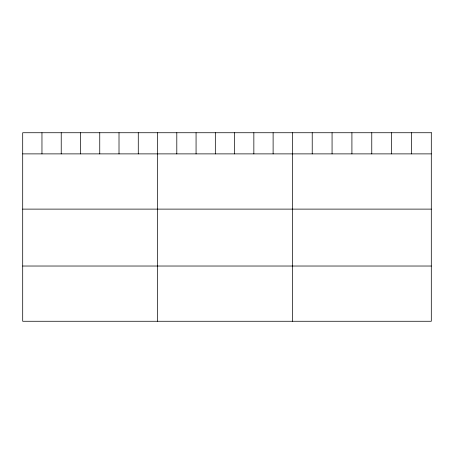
<?xml version="1.0" encoding="UTF-8"?>
<svg xmlns="http://www.w3.org/2000/svg" width="454" height="454" viewBox="0 0 454 454"><rect width="100%" height="100%" fill="white"/><g stroke="black" fill="none" stroke-linecap="round" stroke-linejoin="round"><path stroke-width="0.68" d="M22.7 153.883L431.3 153.883M22.7 209.118L431.3 209.118M22.7 266.027L431.3 266.027M411.455 132.733L411.455 153.883M391.609 132.733L391.609 153.883M371.764 132.733L371.764 153.883M351.912 132.733L351.912 153.883M332.067 132.733L332.067 153.883M312.221 132.733L312.221 153.883M292.376 132.733L292.376 321.267M273.115 132.733L273.115 153.883M253.848 132.733L253.848 153.883M234.587 132.733L234.587 153.883M215.327 132.733L215.327 153.883M196.066 132.733L196.066 153.883M176.799 132.733L176.799 153.883M157.538 132.733L157.538 321.267M138.277 132.733L138.277 153.883M119.01 132.733L119.01 153.883M99.749 132.733L99.749 153.883M80.489 132.733L80.489 153.883M61.228 132.733L61.228 153.883M41.961 132.733L41.961 153.883M431.3 132.733L22.7 132.733L22.7 321.267L431.3 321.267L431.3 132.733"/></g></svg>
